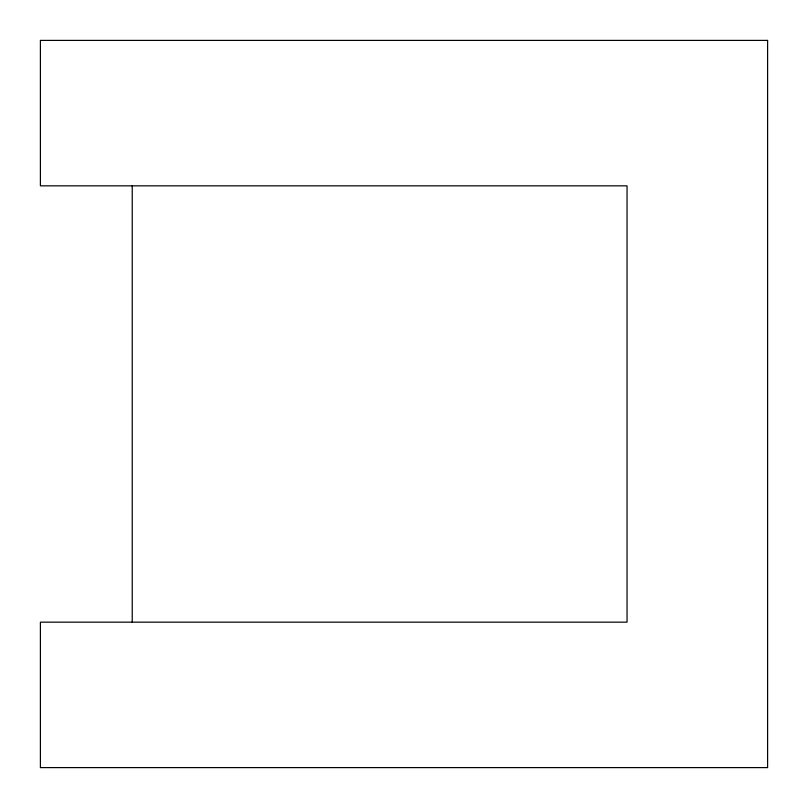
<?xml version="1.0" encoding="UTF-8"?>
<svg xmlns="http://www.w3.org/2000/svg" width="808" height="808" viewBox="0 0 808 808"><rect width="100%" height="100%" fill="white"/><g stroke="black" fill="none" stroke-linecap="round" stroke-linejoin="round"><path stroke-width="1.21" d="M132.229 185.84L132.229 622.16M767.6 40.4L40.4 40.4L40.4 185.84L627.048 185.84L627.048 622.16L40.4 622.16L40.4 767.6L767.6 767.6L767.6 40.4"/></g></svg>
